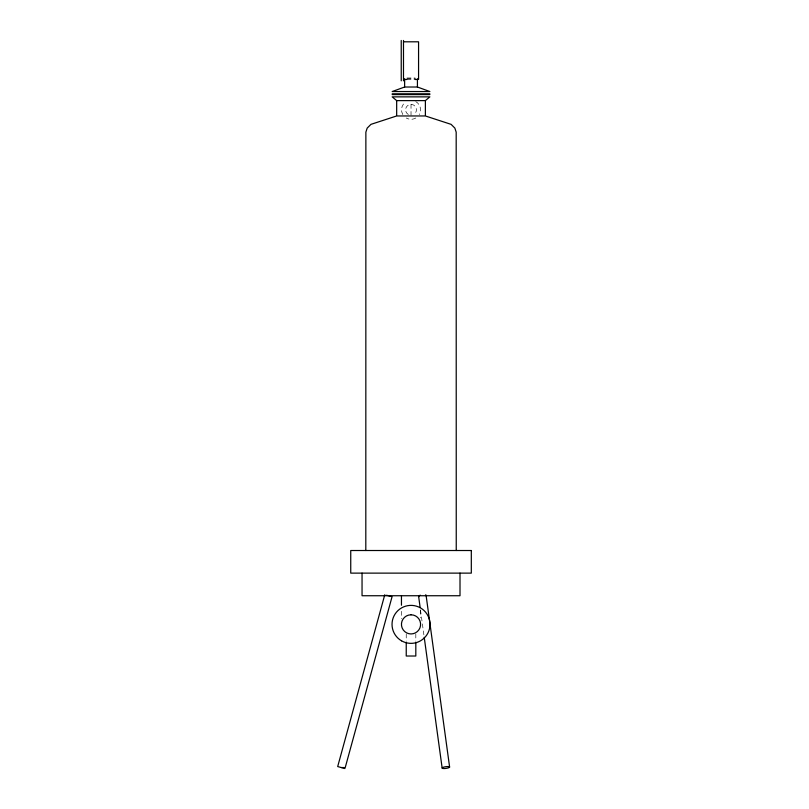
<?xml version="1.0" encoding="UTF-8"?>
<svg xmlns="http://www.w3.org/2000/svg" width="809" height="809" viewBox="0 0 809 809"><rect width="100%" height="100%" fill="white"/><g stroke="black" fill="none" stroke-linecap="round" stroke-linejoin="round"><path stroke-width="0.61" stroke-dasharray="4.04 3.03" d="M406.957 77.977L415.098 77.977M406.957 78.726L415.553 78.726M406.957 79.484L415.098 79.484M420.478 609.925L423.886 634.832M420.599 610.188L420.599 617.773M415.816 633.943L415.816 641.304M411.023 104.391L411.023 115.202M406.239 633.943L406.239 641.304M401.456 611.341L401.456 618.764M415.775 118.023A9.496 9.496 0 0 1 406.28 118.023M402.801 114.544A9.496 9.496 0 0 1 405.269 102.247M415.775 101.57A9.496 9.496 0 0 1 419.254 114.544M408.323 114.484A5.41 5.41 0 0 1 406.887 106.323A5.41 5.41 0 0 1 415.169 106.323A5.41 5.41 0 0 1 413.733 114.484"/><path stroke-width="1.21" d="M384.781 594.736L337.687 766.558L344.958 768.55M345.231 767.549L392.052 596.729L386.601 595.232M425.382 100.619L429.862 96.858L392.183 96.858L396.673 100.619L425.382 100.619L425.382 115.202M404.631 87.018L392.183 91.538L429.862 91.538L417.424 87.018L404.631 87.018L404.631 78.726M403.489 41.805L418.566 41.805L418.566 79.484M404.631 79.484L406.957 79.484M415.098 79.484L417.424 79.484M392.183 93.804L429.862 93.804M392.183 94.592L429.862 94.592M341.317 767.549L344.25 767.549M449.612 767.053A3.772 0.86 -7.8 0 0 443.959 767.053A3.772 0.86 -7.8 0 0 444.06 768.55A3.772 0.86 -7.8 0 0 449.612 767.053L426.07 595.232A3.772 0.86 -7.8 0 0 425.534 594.868M418.597 596.233L420.134 607.438M424.229 637.32L442.149 768.054M460.008 573.126L460.008 595.737L362.048 595.737L362.048 573.126M456.246 550.514L456.185 132.14L454.86 128.095L451.088 124.353L425.382 115.96L396.673 115.96L370.957 124.353L367.195 128.095L365.87 132.14L365.81 550.514M417.424 78.726L417.424 87.018M415.816 642.528L415.816 656.018L406.239 656.018L406.239 642.528M403.489 40.45L403.489 80.839M401.456 595.737L401.456 605.233M401.234 40.45L401.234 80.839M396.673 100.619L396.673 115.202M419.123 596.597A3.772 0.86 -7.8 0 1 420.417 595.232M411.023 614.8L408.545 615.123A9.566 9.566 0 0 0 403.185 629.857A9.566 9.566 0 0 0 418.87 629.857A9.566 9.566 0 0 0 413.5 615.123L411.023 614.8M471.313 550.514L350.742 550.514L350.742 573.126L471.313 573.126L471.313 550.514M401.527 640.819A18.991 18.991 0 0 0 430.014 624.366A18.991 18.991 0 0 0 401.527 607.923A18.991 18.991 0 0 0 401.527 640.819"/></g></svg>
